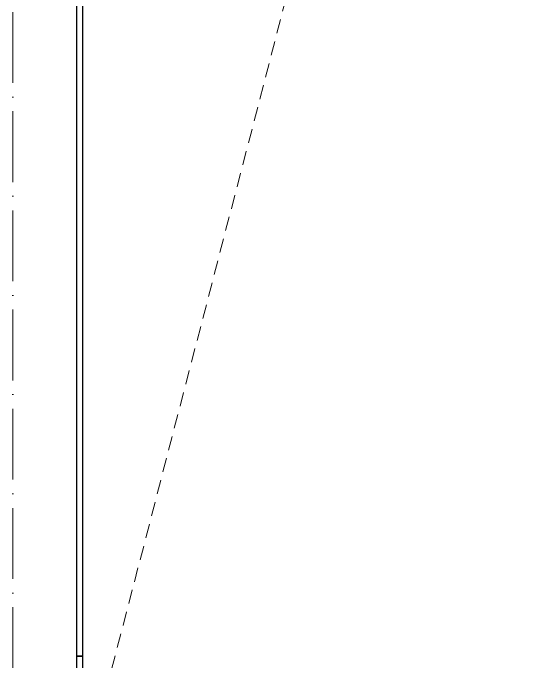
# Model space of a CAD drawing. Header units: millimetres. Extents: x -213536 to 1564669, y -45299 to 942238.
# Drawn here: x 524866 to 528518, y 502533 to 507108 of the extents above; entities that cross this region are included whole.
import ezdxf

# ---------------------------------------------------------------- set-up
doc = ezdxf.new("R2010")
doc.units = ezdxf.units.MM
doc.linetypes.add('200_ШТРИХ_ш1п0_6_', pattern=[160, 100, -60])
doc.linetypes.add('50_200_ШТРИХ_1Т_ш5_п1_п1_', pattern=[700, 500, -100, 0, -100])
for name, color, linetype, lineweight in [('0-1', 7, 'Continuous', 5), ('0-2', 7, 'Continuous', 9), ('3) ЖБ 4м', 3, 'Continuous', 30), ('Линии-1', 7, '200_ШТРИХ_ш1п0_6_', 9), ('Ограждение-1', 7, 'Continuous', 25), ('Оси-2', 7, '50_200_ШТРИХ_1Т_ш5_п1_п1_', 9)]:
    doc.layers.add(name, color=color, linetype=linetype, lineweight=lineweight)
doc.layers.get('0-2').off()

# ---------------------------------------------------------------- blocks, each defined once
blk = doc.blocks.new('Ос 3 эт верх часть')
at = {"layer": 'Оси-2'}
blk.add_line((524866, 499613), (524866, 535177.6), dxfattribs=at)
blk = doc.blocks.new('О_Элемент ограждения_Тетива_Труба_ГОСТ 8645-68 - О_Тетива_Труба_ГОСТ 8645-68-34951823-АИ2_03_План отделки стен 3-го этажа _Часть 1_')
at = {"layer": 'Ограждение-1'}
for p, q in [((0, -20), (0, 20)), ((0, 20), (5120, 20)), ((5120, 20), (5120, -20)), ((5120, -20), (0, -20))]:
    blk.add_line(p, q, dxfattribs=at)
blk = doc.blocks.new('О_Элемент ограждения_Тетива_Труба_ГОСТ 8645-68 - О_Тетива_Труба_ГОСТ 8645-68-34952696-АИ2_03_План отделки стен 3-го этажа _Часть 1_')
at = {"layer": 'Ограждение-1'}
for p, q in [((0, -20), (0, 20)), ((0, 20), (153, 20)), ((153, -20), (0, -20))]:
    blk.add_line(p, q, dxfattribs=at)
blk = doc.blocks.new('0125-Р-ОО-Ш2-АР-о_23_10_2024_rvt-1-АИ2_03_План отделки стен 3-го этажа _Часть 1_')
at = {"layer": 'Линии-1'}
blk.add_line((96316.1, 57262), (103096.9, 83338), dxfattribs=at)
at = {"layer": '0-2'}
for name, p, rotation in [('О_Элемент ограждения_Тетива_Труба_ГОСТ 8645-68 - О_Тетива_Труба_ГОСТ 8645-68-34951823-АИ2_03_План отделки стен 3-го этажа _Часть 1_', (96170, 62785), 269.9999999999992), ('О_Элемент ограждения_Тетива_Труба_ГОСТ 8645-68 - О_Тетива_Труба_ГОСТ 8645-68-34952696-АИ2_03_План отделки стен 3-го этажа _Часть 1_', (96170, 57665), 269.9999999999996)]:
    blk.add_blockref(name, p, dxfattribs=dict(at, rotation=rotation))
blk = doc.blocks.new('3этВверх')
at = {"layer": '0-1'}
blk.add_blockref('0125-Р-ОО-Ш2-АР-о_23_10_2024_rvt-1-АИ2_03_План отделки стен 3-го этажа _Часть 1_', (429166, 444902.4), dxfattribs=at)

msp = doc.modelspace()

# ---------------------------------------------------------------- block references
at = {"color": 5, "lineweight": 30}
msp.add_blockref('Ос 3 эт верх часть', (0, 0), dxfattribs=at)
at = {"layer": '3) ЖБ 4м'}
msp.add_blockref('3этВверх', (0, 0), dxfattribs=at)

doc.saveas('drawing.dxf')
